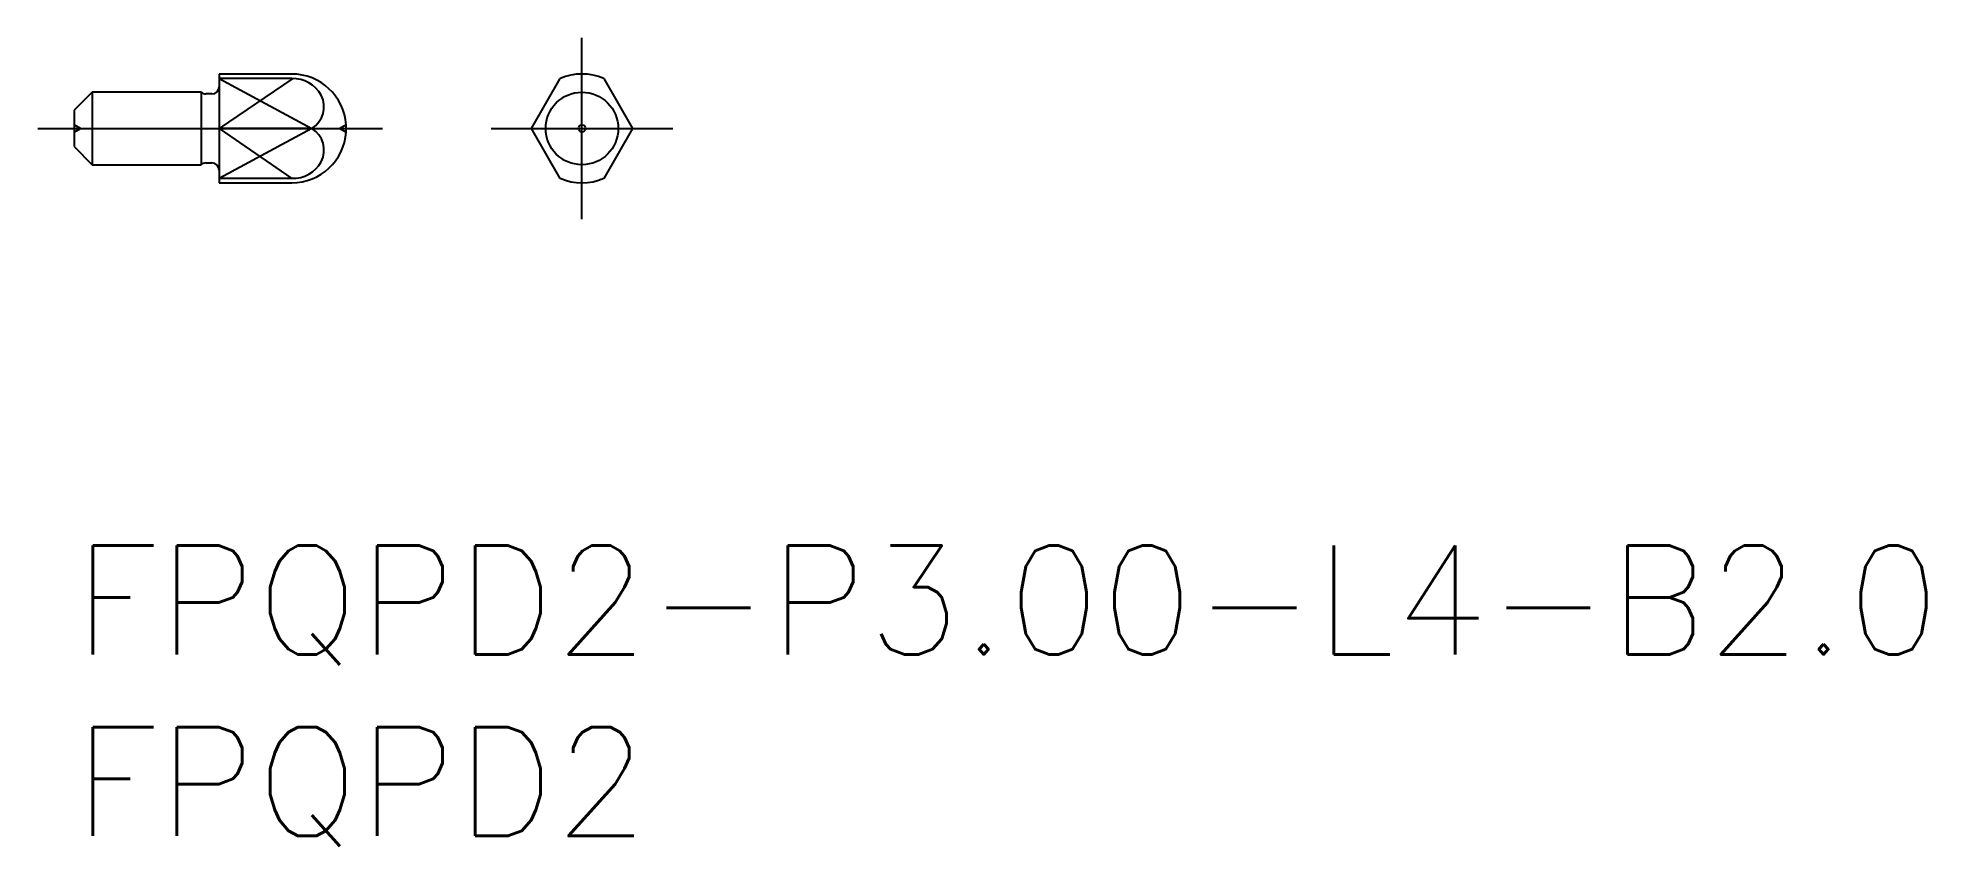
# Model space of a CAD drawing. Extents: x -1 to 51, y -8.3 to 14.
import ezdxf

# ---------------------------------------------------------------- set-up
doc = ezdxf.new("R2010")
doc.units = 0
doc.header["$LTSCALE"] = 0.5
doc.linetypes.add('CENTER', pattern=[50.8, 31.75, -6.35, 6.35, -6.35])
doc.linetypes.add('DASHED', pattern=[19.05, 12.7, -6.35])
for name, color, linetype in [('MSM_CENTER', 1, 'CENTER'), ('MSM_CONTINUOUS', 7, 'CONTINUOUS'), ('MSM_DASHED', 4, 'DASHED'), ('MSM_NARROW', 5, 'CONTINUOUS'), ('MSM_PART_NUMBER', 7, 'CONTINUOUS')]:
    doc.layers.add(name, color=color, linetype=linetype)
doc.styles.get("Standard").update_dxf_attribs({"font": 'txt.shx', "height": 0.5, "bigfont": 'bigfont.shx'})

# ---------------------------------------------------------------- blocks, each defined once
blk = doc.blocks.new('*U17')
at = {"layer": 'MSM_PART_NUMBER'}
blk.add_text('FPQPD2-P3.00-L4-B2.0', height=3, dxfattribs=at).set_placement((0, -3))
blk = doc.blocks.new('*U18')
at = {"layer": 'MSM_PART_NUMBER'}
blk.add_text('FPQPD2', height=3, dxfattribs=at).set_placement((0, -8))

msp = doc.modelspace()

# ---------------------------------------------------------------- linework, layer by layer
at = {"layer": 'MSM_CENTER'}
for p, q in [((13.997, 9), (13.997, 14)), ((-1, 11.5), (8.497, 11.5)), ((11.497, 11.5), (16.497, 11.5))]:
    msp.add_line(p, q, dxfattribs=at)
at = {"layer": 'MSM_CONTINUOUS'}
for p, q in [((0.5, 12.5), (0, 12)), ((3.5, 12.5), (0.5, 12.5)), ((0.5, 12.5), (0.5, 10.5)), ((3.5, 12.5), (3.5, 10.5)), ((6, 13), (4, 13)), ((4, 13), (4, 10)), ((6, 12.875), (4, 12.875)), ((12.603, 11.5), (13.397, 12.875)), ((14.597, 12.875), (15.391, 11.5)), ((0, 12), (0, 11)), ((3.8, 12.45), (3.632, 12.45)), ((6.555, 11.5), (4, 11.5)), ((7.497, 11.402), (7.497, 11.598)), ((13.397, 10.125), (12.603, 11.5)), ((15.391, 11.5), (14.597, 10.125)), ((0, 11), (0.5, 10.5)), ((0.5, 10.5), (3.5, 10.5)), ((3.632, 10.55), (3.8, 10.55)), ((6, 10.125), (4, 10.125)), ((4, 10), (6, 10))]:
    msp.add_line(p, q, dxfattribs=at)
msp.add_circle((13.997, 11.5), 0.0981, dxfattribs=at)
for centre, radius, start, end in [((3.632, 12.65), 0.2, 228.5904, 270), ((3.8, 12.65), 0.2, 270, 0), ((6, 11.5), 1.5, 3.7515, 90), ((6.028, 11.972), 0.903, 29.4688, 91.7619), ((13.997, 11.5), 1.5, 66.4218, 113.5782), ((6.184, 12.1), 0.705, 301.7149, 26.668), ((6.184, 10.9), 0.705, 333.332, 58.2851), ((6, 11.5), 1.5, 270, 356.2485), ((3.632, 10.35), 0.2, 90, 131.4096), ((3.8, 10.35), 0.2, 0, 90), ((6.028, 11.028), 0.903, 268.2381, 330.5312), ((13.997, 11.5), 1.5, 246.4218, 293.5782)]:
    msp.add_arc(centre, radius, start, end, dxfattribs=at)
at = {"layer": 'MSM_DASHED'}
for p, q in [((0.173, 11.5), (0, 11.6)), ((0, 11.4), (0.173, 11.5)), ((7.497, 11.598), (7.327, 11.5)), ((7.327, 11.5), (7.497, 11.402))]:
    msp.add_line(p, q, dxfattribs=at)
msp.add_circle((13.997, 11.5), 1, dxfattribs=at)
at = {"layer": 'MSM_NARROW'}
for p, q in [((4, 12.875), (6.555, 11.5)), ((6.028, 12.875), (4, 11.5)), ((6.555, 11.5), (4, 10.125)), ((4, 11.5), (6, 10.125))]:
    msp.add_line(p, q, dxfattribs=at)

# ---------------------------------------------------------------- block references
at = {"layer": 'MSM_CONTINUOUS'}
for name in ['*U17', '*U18']:
    msp.add_blockref(name, (0, 0), dxfattribs=at)

doc.saveas('drawing.dxf')
